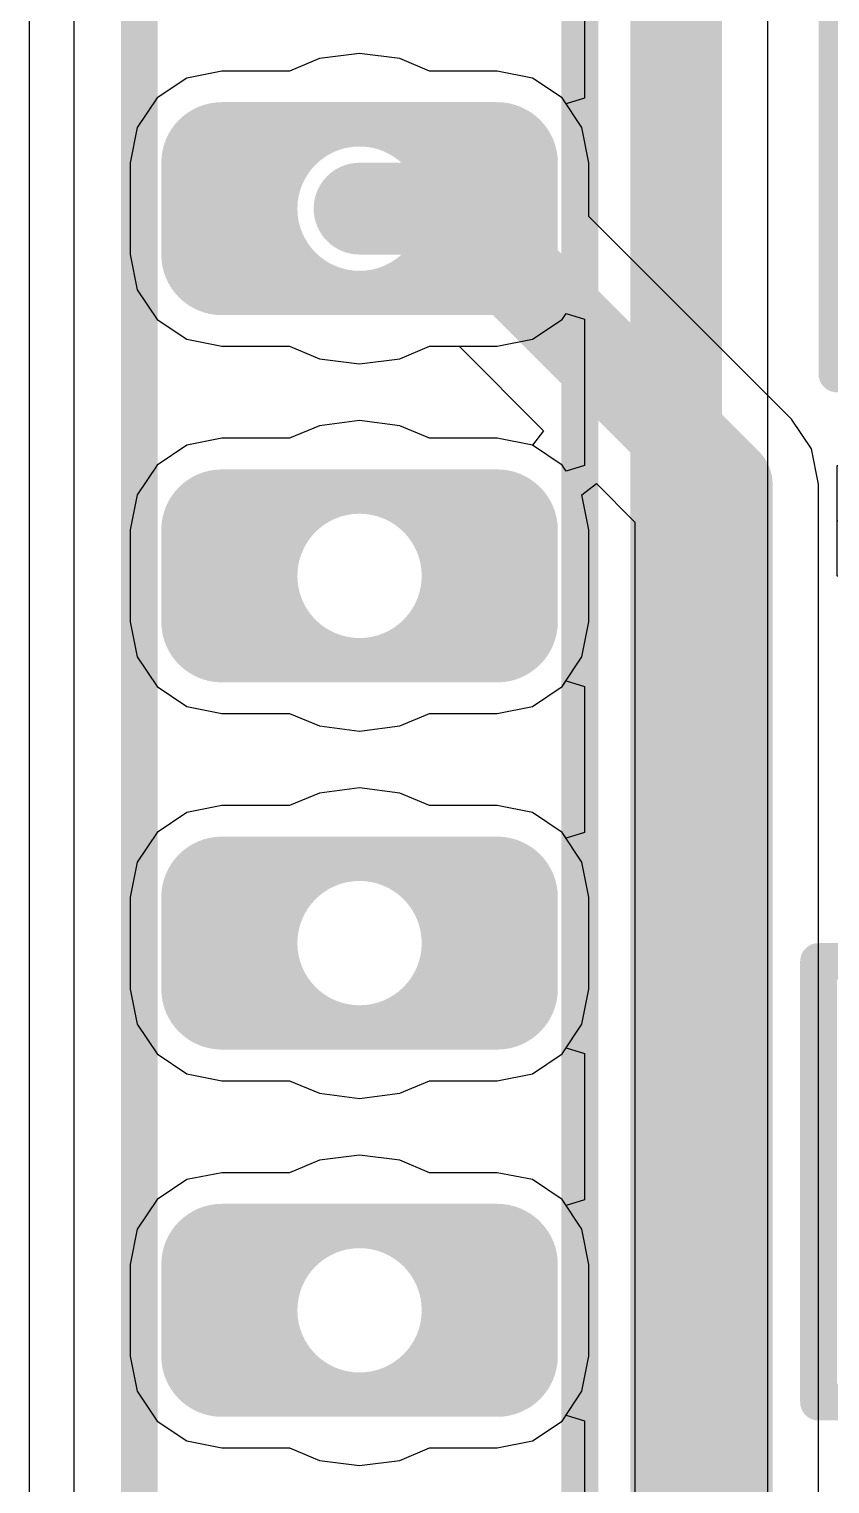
# Model space of a CAD drawing. Header units: millimetres. Extents: x 0 to 2.36, y 0 to 2.36.
# Drawn here: x 1.55 to 1.7681, y 0.6127 to 1.0089 of the extents above; entities that cross this region are included whole.
import ezdxf

# ---------------------------------------------------------------- set-up
doc = ezdxf.new("R2010")
doc.units = ezdxf.units.MM
doc.header["$MEASUREMENT"] = 0
for name, color, linetype in [('BottomLayer', 5, 'Continuous'), ('BottomSolder', 6, 'Continuous'), ('MultiLayer', 9, 'Continuous'), ('TopLayer', 1, 'Continuous'), ('TopOverlay', 2, 'Continuous'), ('TopSolder', 216, 'Continuous')]:
    doc.layers.add(name, color=color, linetype=linetype)

# ---------------------------------------------------------------- blocks, each defined once
blk = doc.blocks.new('WEMOS_D1_MINI_11')
at = {"layer": 'BottomLayer'}
h = blk.add_hatch(color=5, dxfattribs=at)
edge = h.paths.add_edge_path()
edge.add_arc((0.8625, 0.5875), 0.0125, 180, 270)
edge.add_line((0.8625, 0.575), (0.9375, 0.575))
edge.add_arc((0.9375, 0.5875), 0.0125, 270, 360)
edge.add_line((0.95, 0.5875), (0.95, 0.6125))
edge.add_arc((0.9375, 0.6125), 0.0125, 0, 90)
edge.add_line((0.9375, 0.625), (0.8625, 0.625))
edge.add_arc((0.8625, 0.6125), 0.0125, 90, 180)
edge.add_line((0.85, 0.6125), (0.85, 0.5875))
edge = h.paths.add_edge_path(flags=0)
edge.add_arc((0.9, 0.6), 0.01693, 0, 360)
h = blk.add_hatch(color=5, dxfattribs=at)
edge = h.paths.add_edge_path()
edge.add_arc((0.8625, 0.4875), 0.0125, 180, 270)
edge.add_line((0.8625, 0.475), (0.9375, 0.475))
edge.add_arc((0.9375, 0.4875), 0.0125, 270, 360)
edge.add_line((0.95, 0.4875), (0.95, 0.5125))
edge.add_arc((0.9375, 0.5125), 0.0125, 0, 90)
edge.add_line((0.9375, 0.525), (0.8625, 0.525))
edge.add_arc((0.8625, 0.5125), 0.0125, 90, 180)
edge.add_line((0.85, 0.5125), (0.85, 0.4875))
edge = h.paths.add_edge_path(flags=0)
edge.add_arc((0.9, 0.5), 0.01693, 0, 360)
h = blk.add_hatch(color=5, dxfattribs=at)
edge = h.paths.add_edge_path()
edge.add_arc((0.8625, 0.3875), 0.0125, 180, 270)
edge.add_line((0.8625, 0.375), (0.9375, 0.375))
edge.add_arc((0.9375, 0.3875), 0.0125, 270, 360)
edge.add_line((0.95, 0.3875), (0.95, 0.4125))
edge.add_arc((0.9375, 0.4125), 0.0125, 0, 90)
edge.add_line((0.9375, 0.425), (0.8625, 0.425))
edge.add_arc((0.8625, 0.4125), 0.0125, 90, 180)
edge.add_line((0.85, 0.4125), (0.85, 0.3875))
edge = h.paths.add_edge_path(flags=0)
edge.add_arc((0.9, 0.4), 0.01693, 0, 360)
h = blk.add_hatch(color=5, dxfattribs=at)
edge = h.paths.add_edge_path()
edge.add_arc((0.8625, 0.2875), 0.0125, 180, 270)
edge.add_line((0.8625, 0.275), (0.9375, 0.275))
edge.add_arc((0.9375, 0.2875), 0.0125, 270, 360)
edge.add_line((0.95, 0.2875), (0.95, 0.3125))
edge.add_arc((0.9375, 0.3125), 0.0125, 0, 90)
edge.add_line((0.9375, 0.325), (0.8625, 0.325))
edge.add_arc((0.8625, 0.3125), 0.0125, 90, 180)
edge.add_line((0.85, 0.3125), (0.85, 0.2875))
edge = h.paths.add_edge_path(flags=0)
edge.add_arc((0.9, 0.3), 0.01693, 0, 360)
at = {"layer": 'BottomSolder'}
h = blk.add_hatch(color=6, dxfattribs=at)
edge = h.paths.add_edge_path()
edge.add_arc((0.8625, 0.5875), 0.0165, 180, 270)
edge.add_line((0.8625, 0.571), (0.9375, 0.571))
edge.add_arc((0.9375, 0.5875), 0.0165, 270, 360)
edge.add_line((0.954, 0.5875), (0.954, 0.6125))
edge.add_arc((0.9375, 0.6125), 0.0165, 0, 90)
edge.add_line((0.9375, 0.629), (0.8625, 0.629))
edge.add_arc((0.8625, 0.6125), 0.0165, 90, 180)
edge.add_line((0.846, 0.6125), (0.846, 0.5875))
edge = h.paths.add_edge_path(flags=0)
edge.add_arc((0.9, 0.6), 0.01693, 0, 360)
h = blk.add_hatch(color=6, dxfattribs=at)
edge = h.paths.add_edge_path()
edge.add_arc((0.8625, 0.4875), 0.0165, 180, 270)
edge.add_line((0.8625, 0.471), (0.9375, 0.471))
edge.add_arc((0.9375, 0.4875), 0.0165, 270, 360)
edge.add_line((0.954, 0.4875), (0.954, 0.5125))
edge.add_arc((0.9375, 0.5125), 0.0165, 0, 90)
edge.add_line((0.9375, 0.529), (0.8625, 0.529))
edge.add_arc((0.8625, 0.5125), 0.0165, 90, 180)
edge.add_line((0.846, 0.5125), (0.846, 0.4875))
edge = h.paths.add_edge_path(flags=0)
edge.add_arc((0.9, 0.5), 0.01693, 0, 360)
h = blk.add_hatch(color=6, dxfattribs=at)
edge = h.paths.add_edge_path()
edge.add_arc((0.8625, 0.3875), 0.0165, 180, 270)
edge.add_line((0.8625, 0.371), (0.9375, 0.371))
edge.add_arc((0.9375, 0.3875), 0.0165, 270, 360)
edge.add_line((0.954, 0.3875), (0.954, 0.4125))
edge.add_arc((0.9375, 0.4125), 0.0165, 0, 90)
edge.add_line((0.9375, 0.429), (0.8625, 0.429))
edge.add_arc((0.8625, 0.4125), 0.0165, 90, 180)
edge.add_line((0.846, 0.4125), (0.846, 0.3875))
edge = h.paths.add_edge_path(flags=0)
edge.add_arc((0.9, 0.4), 0.01693, 0, 360)
h = blk.add_hatch(color=6, dxfattribs=at)
edge = h.paths.add_edge_path()
edge.add_arc((0.8625, 0.2875), 0.0165, 180, 270)
edge.add_line((0.8625, 0.271), (0.9375, 0.271))
edge.add_arc((0.9375, 0.2875), 0.0165, 270, 360)
edge.add_line((0.954, 0.2875), (0.954, 0.3125))
edge.add_arc((0.9375, 0.3125), 0.0165, 0, 90)
edge.add_line((0.9375, 0.329), (0.8625, 0.329))
edge.add_arc((0.8625, 0.3125), 0.0165, 90, 180)
edge.add_line((0.846, 0.3125), (0.846, 0.2875))
edge = h.paths.add_edge_path(flags=0)
edge.add_arc((0.9, 0.3), 0.01693, 0, 360)
at = {"layer": 'MultiLayer'}
h = blk.add_hatch(color=9, dxfattribs=at)
edge = h.paths.add_edge_path()
edge.add_arc((0.8625, 0.5875), 0.0125, 180, 270)
edge.add_line((0.8625, 0.575), (0.9375, 0.575))
edge.add_arc((0.9375, 0.5875), 0.0125, 270, 360)
edge.add_line((0.95, 0.5875), (0.95, 0.6125))
edge.add_arc((0.9375, 0.6125), 0.0125, 0, 90)
edge.add_line((0.9375, 0.625), (0.8625, 0.625))
edge.add_arc((0.8625, 0.6125), 0.0125, 90, 180)
edge.add_line((0.85, 0.6125), (0.85, 0.5875))
edge = h.paths.add_edge_path(flags=0)
edge.add_arc((0.9, 0.6), 0.01693, 0, 360)
h = blk.add_hatch(color=9, dxfattribs=at)
edge = h.paths.add_edge_path()
edge.add_arc((0.8625, 0.4875), 0.0125, 180, 270)
edge.add_line((0.8625, 0.475), (0.9375, 0.475))
edge.add_arc((0.9375, 0.4875), 0.0125, 270, 360)
edge.add_line((0.95, 0.4875), (0.95, 0.5125))
edge.add_arc((0.9375, 0.5125), 0.0125, 0, 90)
edge.add_line((0.9375, 0.525), (0.8625, 0.525))
edge.add_arc((0.8625, 0.5125), 0.0125, 90, 180)
edge.add_line((0.85, 0.5125), (0.85, 0.4875))
edge = h.paths.add_edge_path(flags=0)
edge.add_arc((0.9, 0.5), 0.01693, 0, 360)
h = blk.add_hatch(color=9, dxfattribs=at)
edge = h.paths.add_edge_path()
edge.add_arc((0.8625, 0.3875), 0.0125, 180, 270)
edge.add_line((0.8625, 0.375), (0.9375, 0.375))
edge.add_arc((0.9375, 0.3875), 0.0125, 270, 360)
edge.add_line((0.95, 0.3875), (0.95, 0.4125))
edge.add_arc((0.9375, 0.4125), 0.0125, 0, 90)
edge.add_line((0.9375, 0.425), (0.8625, 0.425))
edge.add_arc((0.8625, 0.4125), 0.0125, 90, 180)
edge.add_line((0.85, 0.4125), (0.85, 0.3875))
edge = h.paths.add_edge_path(flags=0)
edge.add_arc((0.9, 0.4), 0.01693, 0, 360)
h = blk.add_hatch(color=9, dxfattribs=at)
edge = h.paths.add_edge_path()
edge.add_arc((0.8625, 0.2875), 0.0125, 180, 270)
edge.add_line((0.8625, 0.275), (0.9375, 0.275))
edge.add_arc((0.9375, 0.2875), 0.0125, 270, 360)
edge.add_line((0.95, 0.2875), (0.95, 0.3125))
edge.add_arc((0.9375, 0.3125), 0.0125, 0, 90)
edge.add_line((0.9375, 0.325), (0.8625, 0.325))
edge.add_arc((0.8625, 0.3125), 0.0125, 90, 180)
edge.add_line((0.85, 0.3125), (0.85, 0.2875))
edge = h.paths.add_edge_path(flags=0)
edge.add_arc((0.9, 0.3), 0.01693, 0, 360)
at = {"layer": 'TopLayer'}
h = blk.add_hatch(color=1, dxfattribs=at)
edge = h.paths.add_edge_path()
edge.add_arc((0.8625, 0.5875), 0.0125, 180, 270)
edge.add_line((0.8625, 0.575), (0.9375, 0.575))
edge.add_arc((0.9375, 0.5875), 0.0125, 270, 360)
edge.add_line((0.95, 0.5875), (0.95, 0.6125))
edge.add_arc((0.9375, 0.6125), 0.0125, 0, 90)
edge.add_line((0.9375, 0.625), (0.8625, 0.625))
edge.add_arc((0.8625, 0.6125), 0.0125, 90, 180)
edge.add_line((0.85, 0.6125), (0.85, 0.5875))
edge = h.paths.add_edge_path(flags=0)
edge.add_arc((0.9, 0.6), 0.01693, 0, 360)
h = blk.add_hatch(color=1, dxfattribs=at)
edge = h.paths.add_edge_path()
edge.add_arc((0.8625, 0.4875), 0.0125, 180, 270)
edge.add_line((0.8625, 0.475), (0.9375, 0.475))
edge.add_arc((0.9375, 0.4875), 0.0125, 270, 360)
edge.add_line((0.95, 0.4875), (0.95, 0.5125))
edge.add_arc((0.9375, 0.5125), 0.0125, 0, 90)
edge.add_line((0.9375, 0.525), (0.8625, 0.525))
edge.add_arc((0.8625, 0.5125), 0.0125, 90, 180)
edge.add_line((0.85, 0.5125), (0.85, 0.4875))
edge = h.paths.add_edge_path(flags=0)
edge.add_arc((0.9, 0.5), 0.01693, 0, 360)
h = blk.add_hatch(color=1, dxfattribs=at)
edge = h.paths.add_edge_path()
edge.add_arc((0.8625, 0.3875), 0.0125, 180, 270)
edge.add_line((0.8625, 0.375), (0.9375, 0.375))
edge.add_arc((0.9375, 0.3875), 0.0125, 270, 360)
edge.add_line((0.95, 0.3875), (0.95, 0.4125))
edge.add_arc((0.9375, 0.4125), 0.0125, 0, 90)
edge.add_line((0.9375, 0.425), (0.8625, 0.425))
edge.add_arc((0.8625, 0.4125), 0.0125, 90, 180)
edge.add_line((0.85, 0.4125), (0.85, 0.3875))
edge = h.paths.add_edge_path(flags=0)
edge.add_arc((0.9, 0.4), 0.01693, 0, 360)
h = blk.add_hatch(color=1, dxfattribs=at)
edge = h.paths.add_edge_path()
edge.add_arc((0.8625, 0.2875), 0.0125, 180, 270)
edge.add_line((0.8625, 0.275), (0.9375, 0.275))
edge.add_arc((0.9375, 0.2875), 0.0125, 270, 360)
edge.add_line((0.95, 0.2875), (0.95, 0.3125))
edge.add_arc((0.9375, 0.3125), 0.0125, 0, 90)
edge.add_line((0.9375, 0.325), (0.8625, 0.325))
edge.add_arc((0.8625, 0.3125), 0.0125, 90, 180)
edge.add_line((0.85, 0.3125), (0.85, 0.2875))
edge = h.paths.add_edge_path(flags=0)
edge.add_arc((0.9, 0.3), 0.01693, 0, 360)
at = {"layer": 'TopSolder'}
h = blk.add_hatch(color=216, dxfattribs=at)
edge = h.paths.add_edge_path()
edge.add_arc((0.8625, 0.5875), 0.0165, 180, 270)
edge.add_line((0.8625, 0.571), (0.9375, 0.571))
edge.add_arc((0.9375, 0.5875), 0.0165, 270, 360)
edge.add_line((0.954, 0.5875), (0.954, 0.6125))
edge.add_arc((0.9375, 0.6125), 0.0165, 0, 90)
edge.add_line((0.9375, 0.629), (0.8625, 0.629))
edge.add_arc((0.8625, 0.6125), 0.0165, 90, 180)
edge.add_line((0.846, 0.6125), (0.846, 0.5875))
edge = h.paths.add_edge_path(flags=0)
edge.add_arc((0.9, 0.6), 0.01693, 0, 360)
h = blk.add_hatch(color=216, dxfattribs=at)
edge = h.paths.add_edge_path()
edge.add_arc((0.8625, 0.4875), 0.0165, 180, 270)
edge.add_line((0.8625, 0.471), (0.9375, 0.471))
edge.add_arc((0.9375, 0.4875), 0.0165, 270, 360)
edge.add_line((0.954, 0.4875), (0.954, 0.5125))
edge.add_arc((0.9375, 0.5125), 0.0165, 0, 90)
edge.add_line((0.9375, 0.529), (0.8625, 0.529))
edge.add_arc((0.8625, 0.5125), 0.0165, 90, 180)
edge.add_line((0.846, 0.5125), (0.846, 0.4875))
edge = h.paths.add_edge_path(flags=0)
edge.add_arc((0.9, 0.5), 0.01693, 0, 360)
h = blk.add_hatch(color=216, dxfattribs=at)
edge = h.paths.add_edge_path()
edge.add_arc((0.8625, 0.3875), 0.0165, 180, 270)
edge.add_line((0.8625, 0.371), (0.9375, 0.371))
edge.add_arc((0.9375, 0.3875), 0.0165, 270, 360)
edge.add_line((0.954, 0.3875), (0.954, 0.4125))
edge.add_arc((0.9375, 0.4125), 0.0165, 0, 90)
edge.add_line((0.9375, 0.429), (0.8625, 0.429))
edge.add_arc((0.8625, 0.4125), 0.0165, 90, 180)
edge.add_line((0.846, 0.4125), (0.846, 0.3875))
edge = h.paths.add_edge_path(flags=0)
edge.add_arc((0.9, 0.4), 0.01693, 0, 360)
h = blk.add_hatch(color=216, dxfattribs=at)
edge = h.paths.add_edge_path()
edge.add_arc((0.8625, 0.2875), 0.0165, 180, 270)
edge.add_line((0.8625, 0.271), (0.9375, 0.271))
edge.add_arc((0.9375, 0.2875), 0.0165, 270, 360)
edge.add_line((0.954, 0.2875), (0.954, 0.3125))
edge.add_arc((0.9375, 0.3125), 0.0165, 0, 90)
edge.add_line((0.9375, 0.329), (0.8625, 0.329))
edge.add_arc((0.8625, 0.3125), 0.0165, 90, 180)
edge.add_line((0.846, 0.3125), (0.846, 0.2875))
edge = h.paths.add_edge_path(flags=0)
edge.add_arc((0.9, 0.3), 0.01693, 0, 360)
at = {"layer": 'TopOverlay', "const_width": 0.01}
for points in [[(0.96, -0.35), (0.96, 0.93)], [(0.84, -0.05), (0.84, 0.74)]]:
    blk.add_lwpolyline(points, dxfattribs=at)
blk = doc.blocks.new('JUMPER2_16')
at = {"layer": 'BottomLayer'}
h = blk.add_hatch(color=5, dxfattribs=at)
edge = h.paths.add_edge_path()
edge.add_arc((-0.0125, 0.0375), 0.0125, 90, 180)
edge.add_line((-0.025, 0.0375), (-0.025, -0.0375))
edge.add_arc((-0.0125, -0.0375), 0.0125, 180, 270)
edge.add_line((-0.0125, -0.05), (0.0125, -0.05))
edge.add_arc((0.0125, -0.0375), 0.0125, 270, 360)
edge.add_line((0.025, -0.0375), (0.025, 0.0375))
edge.add_arc((0.0125, 0.0375), 0.0125, 0, 90)
edge.add_line((0.0125, 0.05), (-0.0125, 0.05))
edge = h.paths.add_edge_path(flags=0)
edge.add_arc((0, 0), 0.01693, 0, 360)
h = blk.add_hatch(color=5, dxfattribs=at)
edge = h.paths.add_edge_path()
edge.add_arc((0.0875, 0.0375), 0.0125, 90, 180)
edge.add_line((0.075, 0.0375), (0.075, -0.0375))
edge.add_arc((0.0875, -0.0375), 0.0125, 180, 270)
edge.add_line((0.0875, -0.05), (0.1125, -0.05))
edge.add_arc((0.1125, -0.0375), 0.0125, 270, 360)
edge.add_line((0.125, -0.0375), (0.125, 0.0375))
edge.add_arc((0.1125, 0.0375), 0.0125, 0, 90)
edge.add_line((0.1125, 0.05), (0.0875, 0.05))
edge = h.paths.add_edge_path(flags=0)
edge.add_arc((0.1, 0), 0.01693, 0, 360)
at = {"layer": 'BottomSolder'}
h = blk.add_hatch(color=6, dxfattribs=at)
edge = h.paths.add_edge_path()
edge.add_arc((-0.0125, 0.0375), 0.0165, 90, 180)
edge.add_line((-0.029, 0.0375), (-0.029, -0.0375))
edge.add_arc((-0.0125, -0.0375), 0.0165, 180, 270)
edge.add_line((-0.0125, -0.054), (0.0125, -0.054))
edge.add_arc((0.0125, -0.0375), 0.0165, 270, 360)
edge.add_line((0.029, -0.0375), (0.029, 0.0375))
edge.add_arc((0.0125, 0.0375), 0.0165, 0, 90)
edge.add_line((0.0125, 0.054), (-0.0125, 0.054))
edge = h.paths.add_edge_path(flags=0)
edge.add_arc((0, 0), 0.01693, 0, 360)
h = blk.add_hatch(color=6, dxfattribs=at)
edge = h.paths.add_edge_path()
edge.add_arc((0.0875, 0.0375), 0.0165, 90, 180)
edge.add_line((0.071, 0.0375), (0.071, -0.0375))
edge.add_arc((0.0875, -0.0375), 0.0165, 180, 270)
edge.add_line((0.0875, -0.054), (0.1125, -0.054))
edge.add_arc((0.1125, -0.0375), 0.0165, 270, 360)
edge.add_line((0.129, -0.0375), (0.129, 0.0375))
edge.add_arc((0.1125, 0.0375), 0.0165, 0, 90)
edge.add_line((0.1125, 0.054), (0.0875, 0.054))
edge = h.paths.add_edge_path(flags=0)
edge.add_arc((0.1, 0), 0.01693, 0, 360)
at = {"layer": 'MultiLayer'}
h = blk.add_hatch(color=9, dxfattribs=at)
edge = h.paths.add_edge_path()
edge.add_arc((-0.0125, 0.0375), 0.0125, 90, 180)
edge.add_line((-0.025, 0.0375), (-0.025, -0.0375))
edge.add_arc((-0.0125, -0.0375), 0.0125, 180, 270)
edge.add_line((-0.0125, -0.05), (0.0125, -0.05))
edge.add_arc((0.0125, -0.0375), 0.0125, 270, 360)
edge.add_line((0.025, -0.0375), (0.025, 0.0375))
edge.add_arc((0.0125, 0.0375), 0.0125, 0, 90)
edge.add_line((0.0125, 0.05), (-0.0125, 0.05))
edge = h.paths.add_edge_path(flags=0)
edge.add_arc((0, 0), 0.01693, 0, 360)
h = blk.add_hatch(color=9, dxfattribs=at)
edge = h.paths.add_edge_path()
edge.add_arc((0.0875, 0.0375), 0.0125, 90, 180)
edge.add_line((0.075, 0.0375), (0.075, -0.0375))
edge.add_arc((0.0875, -0.0375), 0.0125, 180, 270)
edge.add_line((0.0875, -0.05), (0.1125, -0.05))
edge.add_arc((0.1125, -0.0375), 0.0125, 270, 360)
edge.add_line((0.125, -0.0375), (0.125, 0.0375))
edge.add_arc((0.1125, 0.0375), 0.0125, 0, 90)
edge.add_line((0.1125, 0.05), (0.0875, 0.05))
edge = h.paths.add_edge_path(flags=0)
edge.add_arc((0.1, 0), 0.01693, 0, 360)
at = {"layer": 'TopLayer'}
h = blk.add_hatch(color=1, dxfattribs=at)
edge = h.paths.add_edge_path()
edge.add_arc((-0.0125, 0.0375), 0.0125, 90, 180)
edge.add_line((-0.025, 0.0375), (-0.025, -0.0375))
edge.add_arc((-0.0125, -0.0375), 0.0125, 180, 270)
edge.add_line((-0.0125, -0.05), (0.0125, -0.05))
edge.add_arc((0.0125, -0.0375), 0.0125, 270, 360)
edge.add_line((0.025, -0.0375), (0.025, 0.0375))
edge.add_arc((0.0125, 0.0375), 0.0125, 0, 90)
edge.add_line((0.0125, 0.05), (-0.0125, 0.05))
edge = h.paths.add_edge_path(flags=0)
edge.add_arc((0, 0), 0.01693, 0, 360)
h = blk.add_hatch(color=1, dxfattribs=at)
edge = h.paths.add_edge_path()
edge.add_arc((0.0875, 0.0375), 0.0125, 90, 180)
edge.add_line((0.075, 0.0375), (0.075, -0.0375))
edge.add_arc((0.0875, -0.0375), 0.0125, 180, 270)
edge.add_line((0.0875, -0.05), (0.1125, -0.05))
edge.add_arc((0.1125, -0.0375), 0.0125, 270, 360)
edge.add_line((0.125, -0.0375), (0.125, 0.0375))
edge.add_arc((0.1125, 0.0375), 0.0125, 0, 90)
edge.add_line((0.1125, 0.05), (0.0875, 0.05))
edge = h.paths.add_edge_path(flags=0)
edge.add_arc((0.1, 0), 0.01693, 0, 360)
at = {"layer": 'TopSolder'}
h = blk.add_hatch(color=216, dxfattribs=at)
edge = h.paths.add_edge_path()
edge.add_arc((-0.0125, 0.0375), 0.0165, 90, 180)
edge.add_line((-0.029, 0.0375), (-0.029, -0.0375))
edge.add_arc((-0.0125, -0.0375), 0.0165, 180, 270)
edge.add_line((-0.0125, -0.054), (0.0125, -0.054))
edge.add_arc((0.0125, -0.0375), 0.0165, 270, 360)
edge.add_line((0.029, -0.0375), (0.029, 0.0375))
edge.add_arc((0.0125, 0.0375), 0.0165, 0, 90)
edge.add_line((0.0125, 0.054), (-0.0125, 0.054))
edge = h.paths.add_edge_path(flags=0)
edge.add_arc((0, 0), 0.01693, 0, 360)
h = blk.add_hatch(color=216, dxfattribs=at)
edge = h.paths.add_edge_path()
edge.add_arc((0.0875, 0.0375), 0.0165, 90, 180)
edge.add_line((0.071, 0.0375), (0.071, -0.0375))
edge.add_arc((0.0875, -0.0375), 0.0165, 180, 270)
edge.add_line((0.0875, -0.054), (0.1125, -0.054))
edge.add_arc((0.1125, -0.0375), 0.0165, 270, 360)
edge.add_line((0.129, -0.0375), (0.129, 0.0375))
edge.add_arc((0.1125, 0.0375), 0.0165, 0, 90)
edge.add_line((0.1125, 0.054), (0.0875, 0.054))
edge = h.paths.add_edge_path(flags=0)
edge.add_arc((0.1, 0), 0.01693, 0, 360)
at = {"layer": 'TopOverlay'}
for p, q in [((-0.04001, -0.08501), (-0.06, -0.08501)), ((-0.06, -0.08501), (-0.06, -0.115)), ((-0.03001, -0.115), (-0.03001, -0.08501)), ((-0.03001, -0.08501), (-0.01002, -0.115)), ((-0.01002, -0.115), (-0.01002, -0.08501)), ((-0.00002, -0.08501), (-0.00002, -0.115)), ((0.01498, -0.08501), (-0.00002, -0.08501)), ((0.01997, -0.09001), (0.01498, -0.08501)), ((0.01997, -0.09501), (0.01997, -0.09001)), ((0.01498, -0.1), (0.01997, -0.09501)), ((-0.06, -0.1), (-0.05, -0.1)), ((0.01498, -0.1), (-0.00002, -0.1)), ((-0.00002, -0.1), (0.01498, -0.1)), ((0.01997, -0.105), (0.01498, -0.1)), ((0.01997, -0.11), (0.01997, -0.105)), ((0.01498, -0.115), (0.01997, -0.11)), ((-0.06, -0.115), (-0.04001, -0.115)), ((-0.00002, -0.115), (0.01498, -0.115))]:
    blk.add_line(p, q, dxfattribs=at)
at = {"layer": 'TopOverlay', "const_width": 0.01}
for points in [[(-0.06, -0.06), (-0.06, 0.06)], [(-0.06, 0.06), (0.16, 0.06)], [(0.05, -0.06), (0.05, 0.06)], [(0.16, -0.06), (0.16, 0.06)], [(-0.06, -0.06), (0.16, -0.06)]]:
    blk.add_lwpolyline(points, dxfattribs=at)
at = {"layer": 'TopOverlay', "const_width": 0.005}
for points in [[(-0.0625, 0.06, 1), (-0.0575, 0.06, 1)], [(-0.0625, 0.06, 1), (-0.0575, 0.06, 1)], [(0.0475, 0.06, 1), (0.0525, 0.06, 1)], [(0.1575, 0.06, 1), (0.1625, 0.06, 1)], [(0.1575, 0.06, 1), (0.1625, 0.06, 1)], [(-0.0625, -0.06, 1), (-0.0575, -0.06, 1)], [(-0.0625, -0.06, 1), (-0.0575, -0.06, 1)], [(0.0475, -0.06, 1), (0.0525, -0.06, 1)], [(0.1575, -0.06, 1), (0.1625, -0.06, 1)], [(0.1575, -0.06, 1), (0.1625, -0.06, 1)]]:
    blk.add_lwpolyline(points, format="xyb", close=True, dxfattribs=at)
blk = doc.blocks.new('JUMPER2_17')
at = {"layer": 'BottomLayer'}
h = blk.add_hatch(color=5, dxfattribs=at)
edge = h.paths.add_edge_path()
edge.add_arc((-0.0125, 0.0375), 0.0125, 90, 180)
edge.add_line((-0.025, 0.0375), (-0.025, -0.0375))
edge.add_arc((-0.0125, -0.0375), 0.0125, 180, 270)
edge.add_line((-0.0125, -0.05), (0.0125, -0.05))
edge.add_arc((0.0125, -0.0375), 0.0125, 270, 360)
edge.add_line((0.025, -0.0375), (0.025, 0.0375))
edge.add_arc((0.0125, 0.0375), 0.0125, 0, 90)
edge.add_line((0.0125, 0.05), (-0.0125, 0.05))
edge = h.paths.add_edge_path(flags=0)
edge.add_arc((0, 0), 0.01693, 0, 360)
h = blk.add_hatch(color=5, dxfattribs=at)
edge = h.paths.add_edge_path()
edge.add_arc((0.0875, 0.0375), 0.0125, 90, 180)
edge.add_line((0.075, 0.0375), (0.075, -0.0375))
edge.add_arc((0.0875, -0.0375), 0.0125, 180, 270)
edge.add_line((0.0875, -0.05), (0.1125, -0.05))
edge.add_arc((0.1125, -0.0375), 0.0125, 270, 360)
edge.add_line((0.125, -0.0375), (0.125, 0.0375))
edge.add_arc((0.1125, 0.0375), 0.0125, 0, 90)
edge.add_line((0.1125, 0.05), (0.0875, 0.05))
edge = h.paths.add_edge_path(flags=0)
edge.add_arc((0.1, 0), 0.01693, 0, 360)
at = {"layer": 'BottomSolder'}
h = blk.add_hatch(color=6, dxfattribs=at)
edge = h.paths.add_edge_path()
edge.add_arc((-0.0125, 0.0375), 0.0165, 90, 180)
edge.add_line((-0.029, 0.0375), (-0.029, -0.0375))
edge.add_arc((-0.0125, -0.0375), 0.0165, 180, 270)
edge.add_line((-0.0125, -0.054), (0.0125, -0.054))
edge.add_arc((0.0125, -0.0375), 0.0165, 270, 360)
edge.add_line((0.029, -0.0375), (0.029, 0.0375))
edge.add_arc((0.0125, 0.0375), 0.0165, 0, 90)
edge.add_line((0.0125, 0.054), (-0.0125, 0.054))
edge = h.paths.add_edge_path(flags=0)
edge.add_arc((0, 0), 0.01693, 0, 360)
h = blk.add_hatch(color=6, dxfattribs=at)
edge = h.paths.add_edge_path()
edge.add_arc((0.0875, 0.0375), 0.0165, 90, 180)
edge.add_line((0.071, 0.0375), (0.071, -0.0375))
edge.add_arc((0.0875, -0.0375), 0.0165, 180, 270)
edge.add_line((0.0875, -0.054), (0.1125, -0.054))
edge.add_arc((0.1125, -0.0375), 0.0165, 270, 360)
edge.add_line((0.129, -0.0375), (0.129, 0.0375))
edge.add_arc((0.1125, 0.0375), 0.0165, 0, 90)
edge.add_line((0.1125, 0.054), (0.0875, 0.054))
edge = h.paths.add_edge_path(flags=0)
edge.add_arc((0.1, 0), 0.01693, 0, 360)
at = {"layer": 'MultiLayer'}
h = blk.add_hatch(color=9, dxfattribs=at)
edge = h.paths.add_edge_path()
edge.add_arc((-0.0125, 0.0375), 0.0125, 90, 180)
edge.add_line((-0.025, 0.0375), (-0.025, -0.0375))
edge.add_arc((-0.0125, -0.0375), 0.0125, 180, 270)
edge.add_line((-0.0125, -0.05), (0.0125, -0.05))
edge.add_arc((0.0125, -0.0375), 0.0125, 270, 360)
edge.add_line((0.025, -0.0375), (0.025, 0.0375))
edge.add_arc((0.0125, 0.0375), 0.0125, 0, 90)
edge.add_line((0.0125, 0.05), (-0.0125, 0.05))
edge = h.paths.add_edge_path(flags=0)
edge.add_arc((0, 0), 0.01693, 0, 360)
h = blk.add_hatch(color=9, dxfattribs=at)
edge = h.paths.add_edge_path()
edge.add_arc((0.0875, 0.0375), 0.0125, 90, 180)
edge.add_line((0.075, 0.0375), (0.075, -0.0375))
edge.add_arc((0.0875, -0.0375), 0.0125, 180, 270)
edge.add_line((0.0875, -0.05), (0.1125, -0.05))
edge.add_arc((0.1125, -0.0375), 0.0125, 270, 360)
edge.add_line((0.125, -0.0375), (0.125, 0.0375))
edge.add_arc((0.1125, 0.0375), 0.0125, 0, 90)
edge.add_line((0.1125, 0.05), (0.0875, 0.05))
edge = h.paths.add_edge_path(flags=0)
edge.add_arc((0.1, 0), 0.01693, 0, 360)
at = {"layer": 'TopLayer'}
h = blk.add_hatch(color=1, dxfattribs=at)
edge = h.paths.add_edge_path()
edge.add_arc((-0.0125, 0.0375), 0.0125, 90, 180)
edge.add_line((-0.025, 0.0375), (-0.025, -0.0375))
edge.add_arc((-0.0125, -0.0375), 0.0125, 180, 270)
edge.add_line((-0.0125, -0.05), (0.0125, -0.05))
edge.add_arc((0.0125, -0.0375), 0.0125, 270, 360)
edge.add_line((0.025, -0.0375), (0.025, 0.0375))
edge.add_arc((0.0125, 0.0375), 0.0125, 0, 90)
edge.add_line((0.0125, 0.05), (-0.0125, 0.05))
edge = h.paths.add_edge_path(flags=0)
edge.add_arc((0, 0), 0.01693, 0, 360)
h = blk.add_hatch(color=1, dxfattribs=at)
edge = h.paths.add_edge_path()
edge.add_arc((0.0875, 0.0375), 0.0125, 90, 180)
edge.add_line((0.075, 0.0375), (0.075, -0.0375))
edge.add_arc((0.0875, -0.0375), 0.0125, 180, 270)
edge.add_line((0.0875, -0.05), (0.1125, -0.05))
edge.add_arc((0.1125, -0.0375), 0.0125, 270, 360)
edge.add_line((0.125, -0.0375), (0.125, 0.0375))
edge.add_arc((0.1125, 0.0375), 0.0125, 0, 90)
edge.add_line((0.1125, 0.05), (0.0875, 0.05))
edge = h.paths.add_edge_path(flags=0)
edge.add_arc((0.1, 0), 0.01693, 0, 360)
at = {"layer": 'TopSolder'}
h = blk.add_hatch(color=216, dxfattribs=at)
edge = h.paths.add_edge_path()
edge.add_arc((-0.0125, 0.0375), 0.0165, 90, 180)
edge.add_line((-0.029, 0.0375), (-0.029, -0.0375))
edge.add_arc((-0.0125, -0.0375), 0.0165, 180, 270)
edge.add_line((-0.0125, -0.054), (0.0125, -0.054))
edge.add_arc((0.0125, -0.0375), 0.0165, 270, 360)
edge.add_line((0.029, -0.0375), (0.029, 0.0375))
edge.add_arc((0.0125, 0.0375), 0.0165, 0, 90)
edge.add_line((0.0125, 0.054), (-0.0125, 0.054))
edge = h.paths.add_edge_path(flags=0)
edge.add_arc((0, 0), 0.01693, 0, 360)
h = blk.add_hatch(color=216, dxfattribs=at)
edge = h.paths.add_edge_path()
edge.add_arc((0.0875, 0.0375), 0.0165, 90, 180)
edge.add_line((0.071, 0.0375), (0.071, -0.0375))
edge.add_arc((0.0875, -0.0375), 0.0165, 180, 270)
edge.add_line((0.0875, -0.054), (0.1125, -0.054))
edge.add_arc((0.1125, -0.0375), 0.0165, 270, 360)
edge.add_line((0.129, -0.0375), (0.129, 0.0375))
edge.add_arc((0.1125, 0.0375), 0.0165, 0, 90)
edge.add_line((0.1125, 0.054), (0.0875, 0.054))
edge = h.paths.add_edge_path(flags=0)
edge.add_arc((0.1, 0), 0.01693, 0, 360)
at = {"layer": 'TopOverlay'}
for p, q in [((-0.03501, -0.09001), (-0.055, -0.09001)), ((-0.055, -0.09001), (-0.055, -0.12)), ((-0.02501, -0.12), (-0.02501, -0.09001)), ((-0.02501, -0.09001), (-0.00502, -0.12)), ((-0.00502, -0.12), (-0.00502, -0.09001)), ((0.00498, -0.10001), (0.01498, -0.09001)), ((0.01498, -0.09001), (0.02497, -0.10001)), ((0.00498, -0.12), (0.00498, -0.10001)), ((0.02497, -0.10001), (0.02497, -0.12)), ((-0.055, -0.105), (-0.045, -0.105)), ((0.02497, -0.105), (0.00498, -0.105)), ((0.02497, -0.12), (0.02497, -0.105)), ((-0.055, -0.12), (-0.03501, -0.12))]:
    blk.add_line(p, q, dxfattribs=at)
at = {"layer": 'TopOverlay', "const_width": 0.01}
for points in [[(-0.06, -0.06), (-0.06, 0.06)], [(-0.06, 0.06), (0.16, 0.06)], [(0.05, -0.06), (0.05, 0.06)], [(0.16, -0.06), (0.16, 0.06)], [(-0.06, -0.06), (0.16, -0.06)]]:
    blk.add_lwpolyline(points, dxfattribs=at)
at = {"layer": 'TopOverlay', "const_width": 0.005}
for points in [[(-0.0625, 0.06, 1), (-0.0575, 0.06, 1)], [(-0.0625, 0.06, 1), (-0.0575, 0.06, 1)], [(0.0475, 0.06, 1), (0.0525, 0.06, 1)], [(0.1575, 0.06, 1), (0.1625, 0.06, 1)], [(0.1575, 0.06, 1), (0.1625, 0.06, 1)], [(-0.0625, -0.06, 1), (-0.0575, -0.06, 1)], [(-0.0625, -0.06, 1), (-0.0575, -0.06, 1)], [(0.0475, -0.06, 1), (0.0525, -0.06, 1)], [(0.1575, -0.06, 1), (0.1625, -0.06, 1)], [(0.1575, -0.06, 1), (0.1625, -0.06, 1)]]:
    blk.add_lwpolyline(points, format="xyb", close=True, dxfattribs=at)

msp = doc.modelspace()

# ---------------------------------------------------------------- linework, layer by layer
at = {"layer": 'BottomLayer'}
for p, q in [((1.56224, 0.3), (1.56224, 1.16)), ((1.62905, 1.00085), (1.62092, 0.99748)), ((1.64, 1.00229), (1.62905, 1.00085)), ((1.65095, 1.00085), (1.64, 1.00229)), ((1.65908, 0.99748), (1.65095, 1.00085)), ((1.59294, 0.99558), (1.58484, 0.99016)), ((1.6025, 0.99748), (1.59294, 0.99558)), ((1.62092, 0.99748), (1.6025, 0.99748)), ((1.6775, 0.99748), (1.65908, 0.99748)), ((1.68706, 0.99558), (1.6775, 0.99748)), ((1.69516, 0.99016), (1.68706, 0.99558)), ((1.58484, 0.99016), (1.57942, 0.98206)), ((1.70058, 0.98206), (1.69516, 0.99016)), ((1.57942, 0.98206), (1.57752, 0.9725)), ((1.70248, 0.9725), (1.70058, 0.98206)), ((1.57752, 0.9725), (1.57752, 0.9475)), ((1.70248, 0.95785), (1.70248, 0.9725)), ((1.75766, 0.90266), (1.70248, 0.95785)), ((1.57752, 0.9475), (1.57942, 0.93794)), ((1.57942, 0.93794), (1.58484, 0.92984)), ((1.58484, 0.92984), (1.59294, 0.92442)), ((1.59294, 0.92442), (1.6025, 0.92252)), ((1.6025, 0.92252), (1.62092, 0.92252)), ((1.62092, 0.92252), (1.62905, 0.91915)), ((1.62905, 0.91915), (1.64, 0.91771)), ((1.64, 0.91771), (1.65095, 0.91915)), ((1.65095, 0.91915), (1.65908, 0.92252)), ((1.65908, 0.92252), (1.66715, 0.92252)), ((1.66715, 0.92252), (1.69014, 0.89953)), ((1.62905, 0.90085), (1.62092, 0.89748)), ((1.64, 0.90229), (1.62905, 0.90085)), ((1.65095, 0.90085), (1.64, 0.90229)), ((1.65908, 0.89748), (1.65095, 0.90085)), ((1.69014, 0.89953), (1.68706, 0.89558)), ((1.76308, 0.89456), (1.75766, 0.90266)), ((1.59294, 0.89558), (1.58484, 0.89016)), ((1.6025, 0.89748), (1.59294, 0.89558)), ((1.62092, 0.89748), (1.6025, 0.89748)), ((1.6775, 0.89748), (1.65908, 0.89748)), ((1.68706, 0.89558), (1.6775, 0.89748)), ((1.76498, 0.885), (1.76308, 0.89456)), ((1.58484, 0.89016), (1.57942, 0.88206)), ((1.70058, 0.88206), (1.70453, 0.88514)), ((1.70453, 0.88514), (1.71502, 0.87465)), ((1.76498, 0.52299), (1.76498, 0.885)), ((1.57942, 0.88206), (1.57752, 0.8725)), ((1.70248, 0.8725), (1.70058, 0.88206)), ((1.57752, 0.8725), (1.57752, 0.8475)), ((1.70248, 0.8475), (1.70248, 0.8725)), ((1.71502, 0.87465), (1.71502, 0.27035)), ((1.57752, 0.8475), (1.57942, 0.83794)), ((1.70058, 0.83794), (1.70248, 0.8475)), ((1.57942, 0.83794), (1.58484, 0.82984)), ((1.69516, 0.82984), (1.70058, 0.83794)), ((1.58484, 0.82984), (1.59294, 0.82442)), ((1.68706, 0.82442), (1.69516, 0.82984)), ((1.59294, 0.82442), (1.6025, 0.82252)), ((1.6775, 0.82252), (1.68706, 0.82442)), ((1.6025, 0.82252), (1.62092, 0.82252)), ((1.62092, 0.82252), (1.62905, 0.81915)), ((1.65095, 0.81915), (1.65908, 0.82252)), ((1.65908, 0.82252), (1.6775, 0.82252)), ((1.62905, 0.81915), (1.64, 0.81771)), ((1.64, 0.81771), (1.65095, 0.81915)), ((1.62905, 0.80085), (1.62092, 0.79748)), ((1.64, 0.80229), (1.62905, 0.80085)), ((1.65095, 0.80085), (1.64, 0.80229)), ((1.65908, 0.79748), (1.65095, 0.80085)), ((1.6025, 0.79748), (1.59294, 0.79558)), ((1.62092, 0.79748), (1.6025, 0.79748)), ((1.6775, 0.79748), (1.65908, 0.79748)), ((1.68706, 0.79558), (1.6775, 0.79748)), ((1.59294, 0.79558), (1.58484, 0.79016)), ((1.69516, 0.79016), (1.68706, 0.79558)), ((1.58484, 0.79016), (1.57942, 0.78206)), ((1.70058, 0.78206), (1.69516, 0.79016)), ((1.57942, 0.78206), (1.57752, 0.7725)), ((1.70248, 0.7725), (1.70058, 0.78206)), ((1.57752, 0.7725), (1.57752, 0.7475)), ((1.70248, 0.7475), (1.70248, 0.7725)), ((1.57752, 0.7475), (1.57942, 0.73794)), ((1.70058, 0.73794), (1.70248, 0.7475)), ((1.57942, 0.73794), (1.58484, 0.72984)), ((1.69516, 0.72984), (1.70058, 0.73794)), ((1.58484, 0.72984), (1.59294, 0.72442)), ((1.68706, 0.72442), (1.69516, 0.72984)), ((1.59294, 0.72442), (1.6025, 0.72252)), ((1.6025, 0.72252), (1.62092, 0.72252)), ((1.62092, 0.72252), (1.62905, 0.71915)), ((1.65095, 0.71915), (1.65908, 0.72252)), ((1.65908, 0.72252), (1.6775, 0.72252)), ((1.6775, 0.72252), (1.68706, 0.72442)), ((1.62905, 0.71915), (1.64, 0.71771)), ((1.64, 0.71771), (1.65095, 0.71915)), ((1.64, 0.70229), (1.62905, 0.70085)), ((1.65095, 0.70085), (1.64, 0.70229)), ((1.6025, 0.69748), (1.59294, 0.69558)), ((1.62092, 0.69748), (1.6025, 0.69748)), ((1.62905, 0.70085), (1.62092, 0.69748)), ((1.65908, 0.69748), (1.65095, 0.70085)), ((1.6775, 0.69748), (1.65908, 0.69748)), ((1.68706, 0.69558), (1.6775, 0.69748)), ((1.59294, 0.69558), (1.58484, 0.69016)), ((1.69516, 0.69016), (1.68706, 0.69558)), ((1.58484, 0.69016), (1.57942, 0.68206)), ((1.70058, 0.68206), (1.69516, 0.69016)), ((1.57942, 0.68206), (1.57752, 0.6725)), ((1.70248, 0.6725), (1.70058, 0.68206)), ((1.57752, 0.6725), (1.57752, 0.6475)), ((1.70248, 0.6475), (1.70248, 0.6725)), ((1.57752, 0.6475), (1.57942, 0.63794)), ((1.70058, 0.63794), (1.70248, 0.6475)), ((1.57942, 0.63794), (1.58484, 0.62984)), ((1.69516, 0.62984), (1.70058, 0.63794)), ((1.58484, 0.62984), (1.59294, 0.62442)), ((1.68706, 0.62442), (1.69516, 0.62984)), ((1.59294, 0.62442), (1.6025, 0.62252)), ((1.6025, 0.62252), (1.62092, 0.62252)), ((1.62092, 0.62252), (1.62905, 0.61915)), ((1.65095, 0.61915), (1.65908, 0.62252)), ((1.65908, 0.62252), (1.6775, 0.62252)), ((1.6775, 0.62252), (1.68706, 0.62442)), ((1.62905, 0.61915), (1.64, 0.61771)), ((1.64, 0.61771), (1.65095, 0.61915))]:
    msp.add_line(p, q, dxfattribs=at)
at = {"layer": 'BottomLayer', "const_width": 0.025}
for points in [[(1.64, 0.96), (1.665, 0.96)], [(1.665, 0.96), (1.74, 0.885)], [(1.74, 0.26), (1.74, 0.885)]]:
    msp.add_lwpolyline(points, dxfattribs=at)
at = {"layer": 'BottomLayer', "const_width": 0.0125}
for points in [[(1.63375, 0.96, 1), (1.64625, 0.96, 1)], [(1.65875, 0.96, 1), (1.67125, 0.96, 1)], [(1.65875, 0.96, 1), (1.67125, 0.96, 1)], [(1.73375, 0.885, 1), (1.74625, 0.885, 1)], [(1.73375, 0.885, 1), (1.74625, 0.885, 1)]]:
    msp.add_lwpolyline(points, format="xyb", close=True, dxfattribs=at)
at = {"layer": 'MultiLayer'}
msp.add_line((1.55, 1.16), (1.55, 0.3), dxfattribs=at)
at = {"layer": 'TopLayer'}
for p, q in [((1.56224, 0.3), (1.56224, 1.16)), ((1.75119, 0.34121), (1.75119, 1.057)), ((1.70123, 1.02796), (1.70123, 0.99008)), ((1.62905, 1.00085), (1.62092, 0.99748)), ((1.64, 1.00229), (1.62905, 1.00085)), ((1.65095, 1.00085), (1.64, 1.00229)), ((1.65908, 0.99748), (1.65095, 1.00085)), ((1.59294, 0.99558), (1.58484, 0.99016)), ((1.6025, 0.99748), (1.59294, 0.99558)), ((1.62092, 0.99748), (1.6025, 0.99748)), ((1.6775, 0.99748), (1.65908, 0.99748)), ((1.68706, 0.99558), (1.6775, 0.99748)), ((1.69516, 0.99016), (1.68706, 0.99558)), ((1.58484, 0.99016), (1.57942, 0.98206)), ((1.69623, 0.98856), (1.69516, 0.99016)), ((1.70123, 0.99008), (1.69623, 0.98856)), ((1.57942, 0.98206), (1.57752, 0.9725)), ((1.57752, 0.9725), (1.57752, 0.9475)), ((1.57752, 0.9475), (1.57942, 0.93794)), ((1.57942, 0.93794), (1.58484, 0.92984)), ((1.69516, 0.92984), (1.69623, 0.93144)), ((1.69623, 0.93144), (1.70123, 0.92992)), ((1.58484, 0.92984), (1.59294, 0.92442)), ((1.68706, 0.92442), (1.69516, 0.92984)), ((1.70123, 0.92992), (1.70123, 0.89008)), ((1.59294, 0.92442), (1.6025, 0.92252)), ((1.6775, 0.92252), (1.68706, 0.92442)), ((1.6025, 0.92252), (1.62092, 0.92252)), ((1.62092, 0.92252), (1.62905, 0.91915)), ((1.62905, 0.91915), (1.64, 0.91771)), ((1.64, 0.91771), (1.65095, 0.91915)), ((1.65095, 0.91915), (1.65908, 0.92252)), ((1.65908, 0.92252), (1.6775, 0.92252)), ((1.62905, 0.90085), (1.62092, 0.89748)), ((1.64, 0.90229), (1.62905, 0.90085)), ((1.65095, 0.90085), (1.64, 0.90229)), ((1.65908, 0.89748), (1.65095, 0.90085)), ((1.59294, 0.89558), (1.58484, 0.89016)), ((1.6025, 0.89748), (1.59294, 0.89558)), ((1.62092, 0.89748), (1.6025, 0.89748)), ((1.6775, 0.89748), (1.65908, 0.89748)), ((1.68706, 0.89558), (1.6775, 0.89748)), ((1.69516, 0.89016), (1.68706, 0.89558)), ((1.58484, 0.89016), (1.57942, 0.88206)), ((1.69623, 0.88856), (1.69516, 0.89016)), ((1.70123, 0.89008), (1.69623, 0.88856)), ((1.57942, 0.88206), (1.57752, 0.8725)), ((1.57752, 0.8725), (1.57752, 0.8475)), ((1.57752, 0.8475), (1.57942, 0.83794)), ((1.57942, 0.83794), (1.58484, 0.82984)), ((1.58484, 0.82984), (1.59294, 0.82442)), ((1.68706, 0.82442), (1.69516, 0.82984)), ((1.69516, 0.82984), (1.69623, 0.83144)), ((1.69623, 0.83144), (1.70123, 0.82992)), ((1.70123, 0.82992), (1.70123, 0.79008)), ((1.59294, 0.82442), (1.6025, 0.82252)), ((1.6775, 0.82252), (1.68706, 0.82442)), ((1.6025, 0.82252), (1.62092, 0.82252)), ((1.62092, 0.82252), (1.62905, 0.81915)), ((1.65095, 0.81915), (1.65908, 0.82252)), ((1.65908, 0.82252), (1.6775, 0.82252)), ((1.62905, 0.81915), (1.64, 0.81771)), ((1.64, 0.81771), (1.65095, 0.81915)), ((1.62905, 0.80085), (1.62092, 0.79748)), ((1.64, 0.80229), (1.62905, 0.80085)), ((1.65095, 0.80085), (1.64, 0.80229)), ((1.65908, 0.79748), (1.65095, 0.80085)), ((1.6025, 0.79748), (1.59294, 0.79558)), ((1.62092, 0.79748), (1.6025, 0.79748)), ((1.6775, 0.79748), (1.65908, 0.79748)), ((1.68706, 0.79558), (1.6775, 0.79748)), ((1.59294, 0.79558), (1.58484, 0.79016)), ((1.69516, 0.79016), (1.68706, 0.79558)), ((1.58484, 0.79016), (1.57942, 0.78206)), ((1.69623, 0.78856), (1.69516, 0.79016)), ((1.70123, 0.79008), (1.69623, 0.78856)), ((1.57942, 0.78206), (1.57752, 0.7725)), ((1.57752, 0.7725), (1.57752, 0.7475)), ((1.57752, 0.7475), (1.57942, 0.73794)), ((1.57942, 0.73794), (1.58484, 0.72984)), ((1.58484, 0.72984), (1.59294, 0.72442)), ((1.68706, 0.72442), (1.69516, 0.72984)), ((1.69516, 0.72984), (1.69623, 0.73144)), ((1.69623, 0.73144), (1.70123, 0.72992)), ((1.70123, 0.72992), (1.70123, 0.69008)), ((1.59294, 0.72442), (1.6025, 0.72252)), ((1.6025, 0.72252), (1.62092, 0.72252)), ((1.62092, 0.72252), (1.62905, 0.71915)), ((1.65095, 0.71915), (1.65908, 0.72252)), ((1.65908, 0.72252), (1.6775, 0.72252)), ((1.6775, 0.72252), (1.68706, 0.72442)), ((1.62905, 0.71915), (1.64, 0.71771)), ((1.64, 0.71771), (1.65095, 0.71915)), ((1.64, 0.70229), (1.62905, 0.70085)), ((1.65095, 0.70085), (1.64, 0.70229)), ((1.6025, 0.69748), (1.59294, 0.69558)), ((1.62092, 0.69748), (1.6025, 0.69748)), ((1.62905, 0.70085), (1.62092, 0.69748)), ((1.65908, 0.69748), (1.65095, 0.70085)), ((1.6775, 0.69748), (1.65908, 0.69748)), ((1.68706, 0.69558), (1.6775, 0.69748)), ((1.59294, 0.69558), (1.58484, 0.69016)), ((1.69516, 0.69016), (1.68706, 0.69558)), ((1.58484, 0.69016), (1.57942, 0.68206)), ((1.69623, 0.68856), (1.69516, 0.69016)), ((1.70123, 0.69008), (1.69623, 0.68856)), ((1.57942, 0.68206), (1.57752, 0.6725)), ((1.57752, 0.6725), (1.57752, 0.6475)), ((1.57752, 0.6475), (1.57942, 0.63794)), ((1.57942, 0.63794), (1.58484, 0.62984)), ((1.69516, 0.62984), (1.69623, 0.63144)), ((1.69623, 0.63144), (1.70123, 0.62992)), ((1.70123, 0.62992), (1.70123, 0.59008)), ((1.58484, 0.62984), (1.59294, 0.62442)), ((1.68706, 0.62442), (1.69516, 0.62984)), ((1.59294, 0.62442), (1.6025, 0.62252)), ((1.6025, 0.62252), (1.62092, 0.62252)), ((1.62092, 0.62252), (1.62905, 0.61915)), ((1.65095, 0.61915), (1.65908, 0.62252)), ((1.65908, 0.62252), (1.6775, 0.62252)), ((1.6775, 0.62252), (1.68706, 0.62442)), ((1.62905, 0.61915), (1.64, 0.61771)), ((1.64, 0.61771), (1.65095, 0.61915))]:
    msp.add_line(p, q, dxfattribs=at)
at = {"layer": 'TopLayer', "const_width": 0.025}
msp.add_lwpolyline([(1.72621, 0.34121), (1.72621, 1.057)], dxfattribs=at)

# ---------------------------------------------------------------- block references
for name, p in [('WEMOS_D1_MINI_11', (0.74, 0.36)), ('JUMPER2_16', (1.83, 0.975)), ('JUMPER2_17', (1.825, 0.695))]:
    msp.add_blockref(name, p)

doc.saveas('drawing.dxf')
